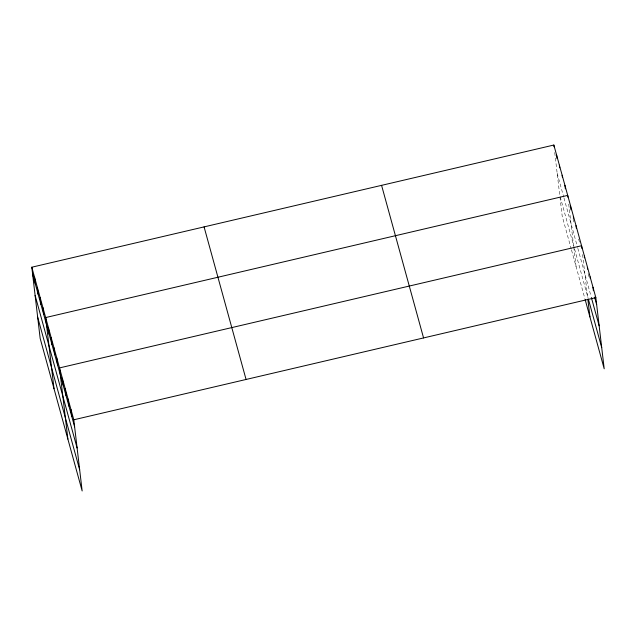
<?xml version="1.0" encoding="UTF-8"?>
<svg xmlns="http://www.w3.org/2000/svg" width="636" height="636" viewBox="0 0 636 636"><rect width="100%" height="100%" fill="white"/><g stroke="black" fill="none" stroke-linecap="round" stroke-linejoin="round"><path stroke-width="0.48" stroke-dasharray="3.18 2.39" d="M573.068 218.895L574.07 222.552M578.609 239.033L579.619 242.698M588.101 273.52L589.135 277.288M557.16 173.231L563.711 197.033M563.965 197.947L577.567 247.388M577.822 248.302L591.106 296.575M574.332 248.143L559.72 195.045L554.672 152.068M574.586 249.058L588.213 298.578M571.279 249.169L562.208 216.216L559.926 196.81M571.533 250.083L584.882 298.602M582.592 254.527L587.744 298.395M568.735 204.18L573.577 245.393M573.783 247.158L576.065 266.564"/><path stroke-width="0.95" d="M31.8 267.207L73.792 419.784L82.155 490.96L40.163 338.384L31.8 267.207L553.845 145.04L595.837 297.616L604.2 368.793L585.136 299.524M73.792 419.784L595.837 297.616M594.588 297.099L596.663 304.644M591.361 297.513L599.152 325.807M588.475 299.516L601.712 347.622M381.576 185.354L423.56 337.931M204.077 226.893L246.068 379.469M32.627 274.235L74.619 426.812M35.115 295.406L77.099 447.983M37.675 317.221L79.667 469.797M592.983 287.241L593.396 290.755M590.129 276.867L590.335 278.624M587.378 267.366L587.585 269.123M584.42 256.109L584.627 257.866M581.868 248.374L581.558 245.735L59.514 367.91L67.877 439.086M587.855 299.27L589.922 316.911M576.017 225.597L576.327 228.229M573.354 216.407L573.561 218.164M570.476 205.46L570.993 209.848M567.908 197.144L567.702 195.387L45.657 317.563L54.02 388.739M564.935 185.315L565.348 188.828M562.16 175.25L562.367 177.007M559.394 165.177L559.704 167.809M556.619 155.105L557.033 158.618M553.845 145.04L554.051 146.797M70.938 409.409L71.765 416.437M68.076 399.034L68.903 406.062M65.222 388.66L66.049 395.687M62.368 378.285L63.195 385.313M56.739 357.837L57.566 364.865M53.973 347.773L54.799 354.801M51.198 337.7L52.025 344.728M48.431 327.627L49.25 334.655M42.882 307.49L43.709 314.518M40.116 297.417L40.943 304.445M37.341 287.353L38.168 294.381M34.575 277.28L35.393 284.308"/></g></svg>
